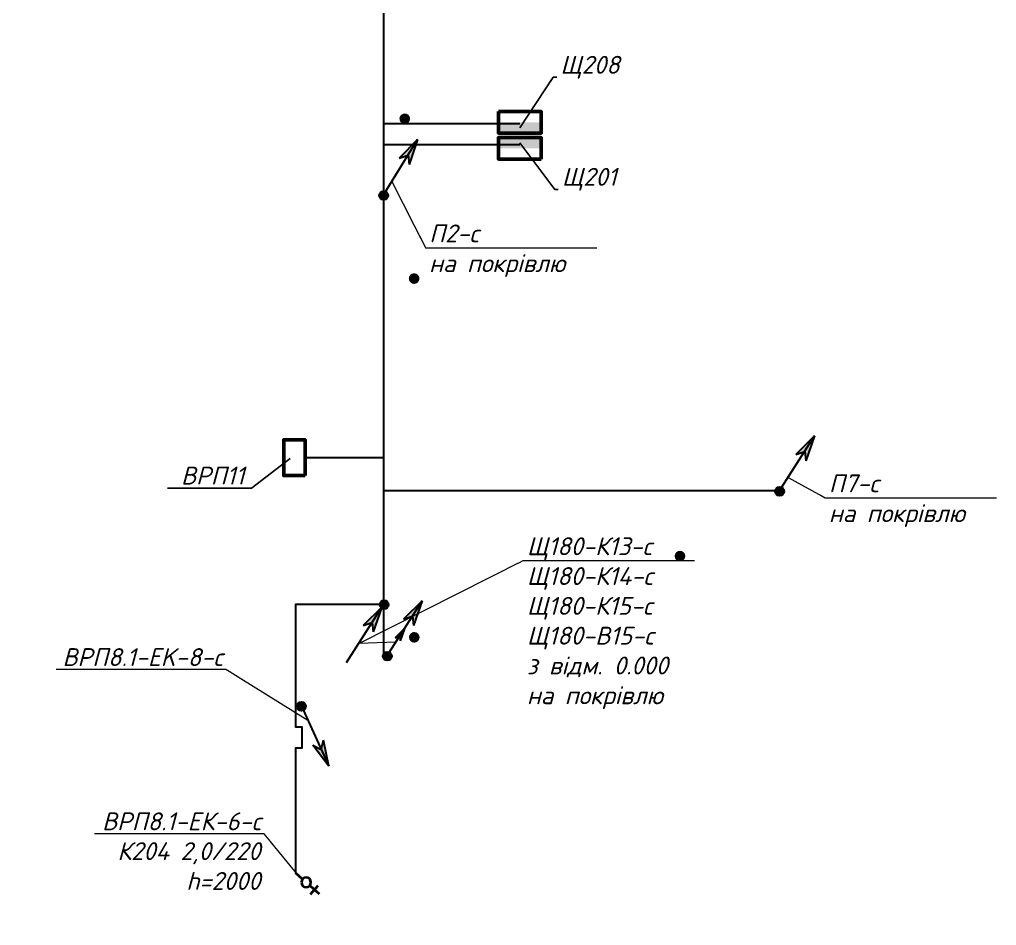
# Model space of a CAD drawing. Header units: millimetres. Extents: x -164867 to 807677, y -316775 to 513985.
# Drawn here: x 423118 to 450427, y 214155 to 239483 of the extents above; entities that cross this region are included whole.
import ezdxf
from ezdxf import colors
from ezdxf.entities.mleader import LeaderData, LeaderLine
from ezdxf.math import Vec2, Vec3

# ---------------------------------------------------------------- set-up
doc = ezdxf.new("R2010")
doc.units = ezdxf.units.MM
for name, color, linetype, lineweight in [('E_В лотку', 5, 'Kabl_in_Lotok', 30), ('E_Обладнання', 84, 'Continuous', 35), ('E_Позначення', 7, 'Continuous', 15), ('E_Розп. мережі', 5, 'Continuous', 30), ('E_Щити', 1, 'Continuous', 50)]:
    doc.layers.add(name, color=color, linetype=linetype, lineweight=lineweight)
doc.styles.add('ISO', font='isocpeui.ttf')
doc.styles.add('ГОСТ 2.304', font='isocpeui.ttf')
doc.linetypes.add('Kabl_in_Lotok', pattern='A,10,[130,ltypeshp.shx,S=1,R=0,X=0,Y=0],1,[130,ltypeshp.shx,S=1,R=90,X=0,Y=-1],1,[130,ltypeshp.shx,S=1,R=0,X=0,Y=0],10', length=22)

# ---------------------------------------------------------------- blocks, each defined once
blk = doc.blocks.new('*U6')
at = {"lineweight": 40}
h = blk.add_hatch(color=0, dxfattribs=at)
h.dxf.hatch_style = 1
h.paths.add_polyline_path([(300, 150), (-300, 150), (-300, 0), (300, 0)])
at = {"color": 0}
blk.add_lwpolyline([(-300, 300), (300, 300), (300, 0), (-300, 0)], close=True, dxfattribs=at)
blk = doc.blocks.new('_None')
blk = doc.blocks.new('электровывод')
at = {"color": 0, "linetype": 'ByBlock', "lineweight": -2}
for p, q in [((-122.6, 123.9), (-204.8, 207)), ((-202.4, 127.2), (-125, 203.7)), ((-59.5, 60.1), (0, 0))]:
    blk.add_line(p, q, dxfattribs=at)
blk.add_circle((-91, 92), 44.9, dxfattribs=at)
blk = doc.blocks.new('*U69')
at = {"lineweight": -2}
h = blk.add_hatch(color=256, dxfattribs=at)
edge = h.paths.add_edge_path()
edge.add_arc((0.07, 0), 1.28, 0, 360)
h = blk.add_hatch(color=256, dxfattribs=at)
h.paths.add_polyline_path([(-0.47, -0.71), (-5.33, -6.22), (-2.9, -5.18)])
h.paths.add_polyline_path([(-0.47, -0.71), (-2.9, -5.18), (-2.45, -7.79)])
for p, q in [((-9.24, -16.84), (-0.47, -0.71)), ((-0.47, -0.71), (-5.33, -6.22)), ((-0.47, -0.71), (-5.33, -6.22)), ((-0.47, -0.71), (-2.45, -7.79)), ((-0.47, -0.71), (-2.45, -7.79)), ((-5.33, -6.22), (-2.9, -5.18)), ((-5.33, -6.22), (-2.9, -5.18)), ((-2.9, -5.18), (-2.45, -7.79)), ((-2.9, -5.18), (-2.45, -7.79))]:
    blk.add_line(p, q, dxfattribs=at)
blk.add_circle((0.11, 0), 1.24, dxfattribs=at)
blk = doc.blocks.new('*U68')
at = {"lineweight": -2}
h = blk.add_hatch(color=256, dxfattribs=at)
h.paths.add_polyline_path([(8.77, 16.13), (3.9, 10.61), (6.34, 11.65)])
h.paths.add_polyline_path([(8.77, 16.13), (6.34, 11.65), (6.79, 9.05)])
h = blk.add_hatch(color=256, dxfattribs=at)
edge = h.paths.add_edge_path()
edge.add_arc((0.07, 0), 1.28, 0, 360)
for p, q in [((0, 0), (8.77, 16.13)), ((8.77, 16.13), (3.9, 10.61)), ((8.77, 16.13), (6.79, 9.05)), ((3.9, 10.61), (6.34, 11.65)), ((6.34, 11.65), (6.79, 9.05))]:
    blk.add_line(p, q, dxfattribs=at)
blk.add_circle((0.11, 0), 1.24, dxfattribs=at)
blk = doc.blocks.new('*U18')
at = {"lineweight": -2}
h = blk.add_hatch(color=256, dxfattribs=at)
edge = h.paths.add_edge_path()
edge.add_arc((0.07, 0), 1.28, 0, 360)
h = blk.add_hatch(color=256, dxfattribs=at)
h.paths.add_polyline_path([(8.88, -16.13), (4.02, -10.62), (6.45, -11.65)])
h.paths.add_polyline_path([(8.88, -16.13), (6.45, -11.65), (6.9, -9.05)])
for p, q in [((0.11, 0), (8.88, -16.13)), ((8.88, -16.13), (4.02, -10.62)), ((4.02, -10.62), (6.45, -11.65)), ((6.45, -11.65), (6.9, -9.05)), ((8.88, -16.13), (6.9, -9.05))]:
    blk.add_line(p, q, dxfattribs=at)
blk.add_circle((0.11, 0), 1.24, dxfattribs=at)

msp = doc.modelspace()

# ---------------------------------------------------------------- linework, layer by layer
at = {"layer": 'E_В лотку', "ltscale": 200}
for points in [[(433302.62, 221639.81), (433302.62, 259333.54), (437302.62, 259333.54), (437302.62, 265333.54)], [(437102.62, 236564.59), (433302.62, 236564.59)], [(431102.5, 227233.54), (433302.62, 227233.54)], [(444361.1, 226301.57), (433302.62, 226301.57)], [(430842.08, 223133.96), (433302.62, 223133.96)]]:
    msp.add_lwpolyline(points, dxfattribs=at)
at = {"layer": 'E_Розп. мережі'}
for points in [[(430842.08, 215621.14), (430842.08, 219121.14), (431022.08, 219121.14), (431022.08, 219701.14), (430842.08, 219701.14), (430842.08, 223133.96), (431012.45, 223133.96)], [(430993.62, 220283.58), (430842.08, 220283.58)]]:
    msp.add_lwpolyline(points, dxfattribs=at)

# ---------------------------------------------------------------- block references
at = {"layer": 'E_Обладнання', "xscale": -3, "yscale": 3, "zscale": 3, "rotation": 272.6571357818779}
msp.add_blockref('электровывод', (430842.08, 215621.14), dxfattribs=at)
at = {"layer": 'E_Розп. мережі'}
for name, p, xscale, yscale, zscale, rotation in [('*U68', (433286.47, 234563.05), 100, 100, 100, 357.0874877686715), ('*U68', (444355.51, 226292.83), 100, 100, 100, 355.953213338055), ('*U69', (433299.45, 223123.14), 100, 100, 100, 355.953213338055), ('*U68', (433387.07, 221683.76), 100, 100, 100, 355.953213338055), ('*U68', (433387.07, 221683.76), 50.00000000000002, 50.00000000000002, 50.00000000000002, 355.953213338055), ('*U18', (430988.03, 220284.03), 100, 100, 100, 355.953213338055)]:
    msp.add_blockref(name, p, dxfattribs=dict(at, xscale=xscale, yscale=yscale, zscale=zscale, rotation=rotation))
at = {"layer": 'E_Щити', "xscale": 2, "yscale": 2, "zscale": 2}
msp.add_blockref('*U6', (437102.62, 236308.54), dxfattribs=at)
at = {"layer": 'E_Щити', "xscale": 2, "yscale": 2, "zscale": 2, "rotation": 180}
msp.add_blockref('*U6', (437102.62, 236183.54), dxfattribs=at)

# ---------------------------------------------------------------- leaders
at = {"layer": 'E_Позначення', "color": 7, "lineweight": 9}
ml = msp.add_multileader_mtext('Standard', dxfattribs=at)
ml.set_content('ВРП11', color=7, style='ISO')
ml.set_leader_properties()
ml.set_arrow_properties(name='NONE')
ml.build(insert=Vec2(0, 0))
ml.multileader.update_dxf_attribs({"has_text_frame": 1, "text_left_attachment_type": 7, "text_right_attachment_type": 8, "dogleg_length": 100, "arrow_head_size": 200})
ctx = ml.context
ctx.base_point, ctx.char_height, ctx.arrow_head_size, ctx.landing_gap_size, ctx.plane_origin = Vec3(427454.67, 226481.98), 500, 200, 100, Vec3(372323.49, 225765.2)
ctx.left_attachment, ctx.right_attachment, ctx.text_align_type = 7, 8, 2
notes = []
notes.append((ctx, [(0, (1, 1, 0), (429605.8, 226381.98), (-1, 0), 100, [(0, [(430686.36, 227207.16)], 0, [])])]))
ctx.mtext.insert, ctx.mtext.alignment, ctx.mtext.line_spacing_factor, ctx.mtext.flow_direction = Vec3(429405.8, 226981.98), 3, 0.72, 5
ctx.mtext.has_bg_fill, ctx.mtext.bg_color, ctx.mtext.bg_scale_factor, ctx.mtext.bg_transparency, ctx.mtext.use_window_bg_color = 1, -1027028792, 1.5, 0, 1
for ctx, leaders in notes:
    for number, flags, end, landing, length, lines in leaders:
        leader = LeaderData()
        leader.index, (leader.has_last_leader_line, leader.has_dogleg_vector, leader.attachment_direction) = number, flags
        leader.last_leader_point, leader.dogleg_vector, leader.dogleg_length = Vec3(end), Vec3(landing), length
        for number, points, colour, breaks in lines:
            line = LeaderLine()
            line.index, line.vertices, line.color, line.breaks = number, Vec3.list(points), colors.encode_raw_color(colour), breaks
            leader.lines.append(line)
        ctx.leaders.append(leader)

# ---------------------------------------------------------------- next in the draw order: linework, layer by layer
at = {"layer": 'E_Щити'}
msp.add_lwpolyline([(431102.5, 226733.54), (430502.5, 226733.54), (430502.5, 227733.54), (431102.5, 227733.54)], close=True, dxfattribs=at)

# ---------------------------------------------------------------- next in the draw order: leaders
at = {"layer": 'E_Позначення', "color": 7, "lineweight": 9}
ml = msp.add_multileader_mtext('Standard', dxfattribs=at)
ml.set_content('Щ208', color=7, style='ISO')
ml.set_leader_properties()
ml.set_arrow_properties(name='NONE')
ml.build(insert=Vec2(0, 0))
ml.multileader.update_dxf_attribs({"has_text_frame": 1, "text_left_attachment_type": 7, "text_right_attachment_type": 8, "dogleg_length": 100, "arrow_head_size": 200})
ctx = ml.context
ctx.base_point, ctx.char_height, ctx.arrow_head_size, ctx.landing_gap_size, ctx.plane_origin = Vec3(438136.48, 237867.02), 500, 200, 100, Vec3(382662.53, 236055.29)
ctx.left_attachment, ctx.right_attachment = 7, 8
notes = []
notes.append((ctx, [(1, (1, 1, 0), (438036.48, 237867.02), (1, 0), 100, [(0, [(437102.62, 236458.54)], 0, [])])]))
ctx.mtext.insert, ctx.mtext.line_spacing_factor, ctx.mtext.flow_direction = Vec3(438236.48, 238467.02), 0.72, 5
ctx.mtext.has_bg_fill, ctx.mtext.bg_color, ctx.mtext.bg_scale_factor, ctx.mtext.bg_transparency, ctx.mtext.use_window_bg_color = 1, -1027028792, 1.5, 0, 1
ml = msp.add_multileader_mtext('Standard', dxfattribs=at)
ml.set_content('Щ201', color=7, style='ISO')
ml.set_leader_properties()
ml.set_arrow_properties(name='NONE')
ml.build(insert=Vec2(0, 0))
ml.multileader.update_dxf_attribs({"has_text_frame": 1, "text_left_attachment_type": 7, "text_right_attachment_type": 8, "dogleg_length": 100, "arrow_head_size": 200})
ctx = ml.context
ctx.base_point, ctx.char_height, ctx.arrow_head_size, ctx.landing_gap_size, ctx.plane_origin = Vec3(438178.14, 234734.78), 500, 200, 100, Vec3(382662.53, 235630.29)
ctx.left_attachment, ctx.right_attachment = 7, 8
notes.append((ctx, [(1, (1, 1, 0), (438078.14, 234734.78), (1, 0), 100, [(0, [(437102.62, 236033.54)], 0, [])])]))
ctx.mtext.insert, ctx.mtext.line_spacing_factor, ctx.mtext.flow_direction = Vec3(438278.14, 235334.78), 0.72, 5
ctx.mtext.has_bg_fill, ctx.mtext.bg_color, ctx.mtext.bg_scale_factor, ctx.mtext.bg_transparency, ctx.mtext.use_window_bg_color = 1, -1027028792, 1.5, 0, 1
at = {"layer": 'E_Позначення'}
ml = msp.add_multileader_mtext('Standard', dxfattribs=at)
ml.set_content('П7-с\\Pна покрівлю', color=256, style='ГОСТ 2.304')
ml.set_leader_properties(color=256, linetype='ByLayer', lineweight=-1)
ml.set_arrow_properties(name='NONE')
ml.build(insert=Vec2(0, 0))
ml.multileader.update_dxf_attribs({"has_dogleg": 0, "text_left_attachment_type": 6, "text_right_attachment_type": 6, "dogleg_length": 0, "arrow_head_size": 1})
ctx = ml.context
ctx.base_point, ctx.char_height, ctx.arrow_head_size, ctx.landing_gap_size, ctx.plane_origin = Vec3(445641.23, 226114.31), 500, 1, 100, Vec3(466184.26, 223668.14)
ctx.left_attachment, ctx.right_attachment = 6, 6
notes.append((ctx, [(0, (1, 1, 0), (445641.23, 226114.31), (1, 0), 0, [(0, [(444602.68, 226679.59)], 0, [])])]))
ctx.mtext.insert, ctx.mtext.flow_direction = Vec3(445741.23, 226764.31), 5
ctx.mtext.has_bg_fill, ctx.mtext.bg_color, ctx.mtext.bg_scale_factor, ctx.mtext.bg_transparency, ctx.mtext.use_window_bg_color = 1, -1027028792, 1.5, 0, 1
ml = msp.add_multileader_mtext('Standard', dxfattribs=at)
ml.set_content('Щ180-К13-с\\PЩ180-К14-с\\PЩ180-К15-с\\PЩ180-В15-с\\Pз відм. 0.000\\Pна покрівлю', color=256, style='ГОСТ 2.304')
ml.set_leader_properties(color=256, linetype='ByLayer', lineweight=-1)
ml.set_arrow_properties(name='NONE')
ml.build(insert=Vec2(0, 0))
ml.multileader.update_dxf_attribs({"has_dogleg": 0, "text_left_attachment_type": 6, "text_right_attachment_type": 6, "dogleg_length": 0, "arrow_head_size": 1})
ctx = ml.context
ctx.base_point, ctx.char_height, ctx.arrow_head_size, ctx.landing_gap_size, ctx.plane_origin = Vec3(437200.52, 224356.98), 500, 1, 100, Vec3(454627.91, 220524.28)
ctx.left_attachment, ctx.right_attachment = 6, 6
notes.append((ctx, [(0, (1, 1, 0), (437200.52, 224356.98), (1, 0), 0, [(1, [(433634.24, 222070.53), (432599.69, 222041.43)], 0, [])])]))
ctx.mtext.insert, ctx.mtext.flow_direction = Vec3(437300.52, 225006.98), 5
ctx.mtext.has_bg_fill, ctx.mtext.bg_color, ctx.mtext.bg_scale_factor, ctx.mtext.bg_transparency, ctx.mtext.use_window_bg_color = 1, -1027028792, 1.5, 0, 1
ml = msp.add_multileader_mtext('Standard', dxfattribs=at)
ml.set_content('ВРП8.1-EK-8-с', color=256, style='ГОСТ 2.304')
ml.set_leader_properties(color=256, linetype='ByLayer', lineweight=-1)
ml.set_arrow_properties(name='NONE')
ml.build(insert=Vec2(0, 0))
ml.multileader.update_dxf_attribs({"has_dogleg": 0, "text_left_attachment_type": 6, "text_right_attachment_type": 6, "dogleg_length": 0, "arrow_head_size": 1})
ctx = ml.context
ctx.base_point, ctx.char_height, ctx.arrow_head_size, ctx.landing_gap_size, ctx.plane_origin = Vec3(424079.13, 221307.45), 500, 1, 100, Vec3(449501.5, 218284.67)
ctx.left_attachment, ctx.right_attachment, ctx.text_align_type = 6, 6, 2
notes.append((ctx, [(1, (1, 1, 0), (428886.7, 221307.45), (-1, 0), 0, [(0, [(431173.07, 219889.58)], 0, [])])]))
ctx.mtext.insert, ctx.mtext.alignment, ctx.mtext.flow_direction = Vec3(428786.7, 221907.45), 3, 5
ctx.mtext.has_bg_fill, ctx.mtext.bg_color, ctx.mtext.bg_scale_factor, ctx.mtext.bg_transparency, ctx.mtext.use_window_bg_color = 1, -1027028792, 1.5, 0, 1
ml = msp.add_multileader_mtext('Standard', dxfattribs=at)
ml.set_content('ВРП8.1-ЕК-6-с\\PК204 2,0/220\\Ph=2000', color=256, style='ГОСТ 2.304')
ml.set_leader_properties(color=256, linetype='ByLayer', lineweight=-1)
ml.set_arrow_properties(name='NONE')
ml.build(insert=Vec2(0, 0))
ml.multileader.update_dxf_attribs({"has_dogleg": 0, "text_left_attachment_type": 6, "text_right_attachment_type": 6, "dogleg_length": 0, "arrow_head_size": 1})
ctx = ml.context
ctx.base_point, ctx.char_height, ctx.arrow_head_size, ctx.landing_gap_size, ctx.plane_origin = Vec3(425073.26, 216715.72), 500, 1, 100, Vec3(450570.44, 214980.52)
ctx.left_attachment, ctx.right_attachment, ctx.text_align_type = 6, 6, 2
notes.append((ctx, [(1, (1, 1, 0), (429955.45, 216715.72), (-1, 0), 0, [(0, [(430895.09, 215573.36)], 0, [])])]))
ctx.mtext.insert, ctx.mtext.alignment, ctx.mtext.flow_direction = Vec3(429855.45, 217315.72), 3, 5
ctx.mtext.has_bg_fill, ctx.mtext.bg_color, ctx.mtext.bg_scale_factor, ctx.mtext.bg_transparency, ctx.mtext.use_window_bg_color = 1, -1027028792, 1.5, 0, 1
for ctx, leaders in notes:
    for number, flags, end, landing, length, lines in leaders:
        leader = LeaderData()
        leader.index, (leader.has_last_leader_line, leader.has_dogleg_vector, leader.attachment_direction) = number, flags
        leader.last_leader_point, leader.dogleg_vector, leader.dogleg_length = Vec3(end), Vec3(landing), length
        for number, points, colour, breaks in lines:
            line = LeaderLine()
            line.index, line.vertices, line.color, line.breaks = number, Vec3.list(points), colors.encode_raw_color(colour), breaks
            leader.lines.append(line)
        ctx.leaders.append(leader)

# ---------------------------------------------------------------- next in the draw order: hatches: boundary and pattern name
h = msp.add_hatch(color=1)
h.dxf.hatch_style = 1
h.paths.add_polyline_path([(441430.74, 224480.76, 1), (441729.09, 224480.76, 1)])
h = msp.add_hatch(color=1)
h.dxf.hatch_style = 1
h.paths.add_polyline_path([(434004.23, 222210.33, 1), (434302.58, 222210.33, 1)])

# ---------------------------------------------------------------- next in the draw order: leaders
ml = msp.add_multileader_mtext('Standard', dxfattribs=at)
ml.set_content('П2-с\\Pна покрівлю', color=256, style='ГОСТ 2.304')
ml.set_leader_properties(color=256, linetype='ByLayer', lineweight=-1)
ml.set_arrow_properties(name='NONE')
ml.build(insert=Vec2(0, 0))
ml.multileader.update_dxf_attribs({"has_dogleg": 0, "text_left_attachment_type": 6, "text_right_attachment_type": 6, "dogleg_length": 0, "arrow_head_size": 1})
ctx = ml.context
ctx.base_point, ctx.char_height, ctx.arrow_head_size, ctx.landing_gap_size, ctx.plane_origin = Vec3(434468.22, 233103.54), 500, 1, 100, Vec3(454998.25, 232556.49)
ctx.left_attachment, ctx.right_attachment = 6, 6
notes = []
notes.append((ctx, [(0, (1, 1, 0), (434468.22, 233103.54), (1, 0), 0, [(0, [(433525.93, 234954.63)], 0, [])])]))
ctx.mtext.insert, ctx.mtext.flow_direction = Vec3(434568.22, 233753.54), 5
ctx.mtext.has_bg_fill, ctx.mtext.bg_color, ctx.mtext.bg_scale_factor, ctx.mtext.bg_transparency, ctx.mtext.use_window_bg_color = 1, -1027028792, 1.5, 0, 1
for ctx, leaders in notes:
    for number, flags, end, landing, length, lines in leaders:
        leader = LeaderData()
        leader.index, (leader.has_last_leader_line, leader.has_dogleg_vector, leader.attachment_direction) = number, flags
        leader.last_leader_point, leader.dogleg_vector, leader.dogleg_length = Vec3(end), Vec3(landing), length
        for number, points, colour, breaks in lines:
            line = LeaderLine()
            line.index, line.vertices, line.color, line.breaks = number, Vec3.list(points), colors.encode_raw_color(colour), breaks
            leader.lines.append(line)
        ctx.leaders.append(leader)

# ---------------------------------------------------------------- next in the draw order: leaders
ml = msp.add_multileader_mtext('Standard', dxfattribs=at)
ml.set_content('ВРП8.2-ЩМУ ДВ4\\PВРП8.2-ЩМУ ПП1\\PВРП8.2-ЩМУ ПП2\\PВРП8.2-ЩМУ ПП3\\PВРП8.2-ЩМУ ПП4\\PВРП8.2-ЩМУ ПП5\\PВРП8.2-ЩМУ ПП6\\PВРП8.2-ЩМУ ПП7\\PВРП8.2-ЩМУ ПП8\\PВРП8.2-ЩМУ ПП9\\PЛТПП1-с\\PВРП8.2-Л1\\PВРП8.2-Л2\\PВРП8.2-Л3\\Pз відм. -4.050\\Pна відм. +9.450\\PВРП2-ЩМУ-ДВ2\\Pз відм. 0.000\\Pна відм. +9.450', color=256, style='ГОСТ 2.304')
ml.set_leader_properties(color=256, linetype='ByLayer', lineweight=-1)
ml.set_arrow_properties(name='NONE')
ml.build(insert=Vec2(0, 0))
ml.multileader.update_dxf_attribs({"has_dogleg": 0, "text_left_attachment_type": 6, "text_right_attachment_type": 6, "dogleg_length": 0, "arrow_head_size": 1})
ctx = ml.context
ctx.base_point, ctx.char_height, ctx.arrow_head_size, ctx.landing_gap_size, ctx.plane_origin = Vec3(423156.31, 261062.79), 500, 1, 100, Vec3(430796.41, 258407.92)
ctx.left_attachment, ctx.right_attachment, ctx.text_align_type = 6, 6, 2
notes = []
notes.append((ctx, [(1, (1, 1, 0), (428957.44, 261062.79), (-1, 0), 0, [(2, [(435311.96, 264431.16)], 0, [])])]))
ctx.mtext.insert, ctx.mtext.alignment, ctx.mtext.flow_direction = Vec3(428857.44, 261662.79), 3, 5
ctx.mtext.has_bg_fill, ctx.mtext.bg_color, ctx.mtext.bg_scale_factor, ctx.mtext.bg_transparency, ctx.mtext.use_window_bg_color = 1, -1027028792, 1.5, 0, 1
for ctx, leaders in notes:
    for number, flags, end, landing, length, lines in leaders:
        leader = LeaderData()
        leader.index, (leader.has_last_leader_line, leader.has_dogleg_vector, leader.attachment_direction) = number, flags
        leader.last_leader_point, leader.dogleg_vector, leader.dogleg_length = Vec3(end), Vec3(landing), length
        for number, points, colour, breaks in lines:
            line = LeaderLine()
            line.index, line.vertices, line.color, line.breaks = number, Vec3.list(points), colors.encode_raw_color(colour), breaks
            leader.lines.append(line)
        ctx.leaders.append(leader)

# ---------------------------------------------------------------- next in the draw order: hatches: boundary and pattern name
h = msp.add_hatch(color=1)
h.dxf.hatch_style = 1
h.paths.add_polyline_path([(433737.85, 236707.36, 1), (434036.2, 236707.36, 1)])
h = msp.add_hatch(color=1)
h.dxf.hatch_style = 1
h.paths.add_polyline_path([(433999.73, 232240.3, 1), (434298.08, 232240.3, 1)])

# ---------------------------------------------------------------- next in the draw order: linework, layer by layer
at = {"layer": 'E_В лотку', "ltscale": 200}
msp.add_lwpolyline([(437102.62, 235982.6), (433302.62, 235982.6)], dxfattribs=at)

doc.saveas('drawing.dxf')
